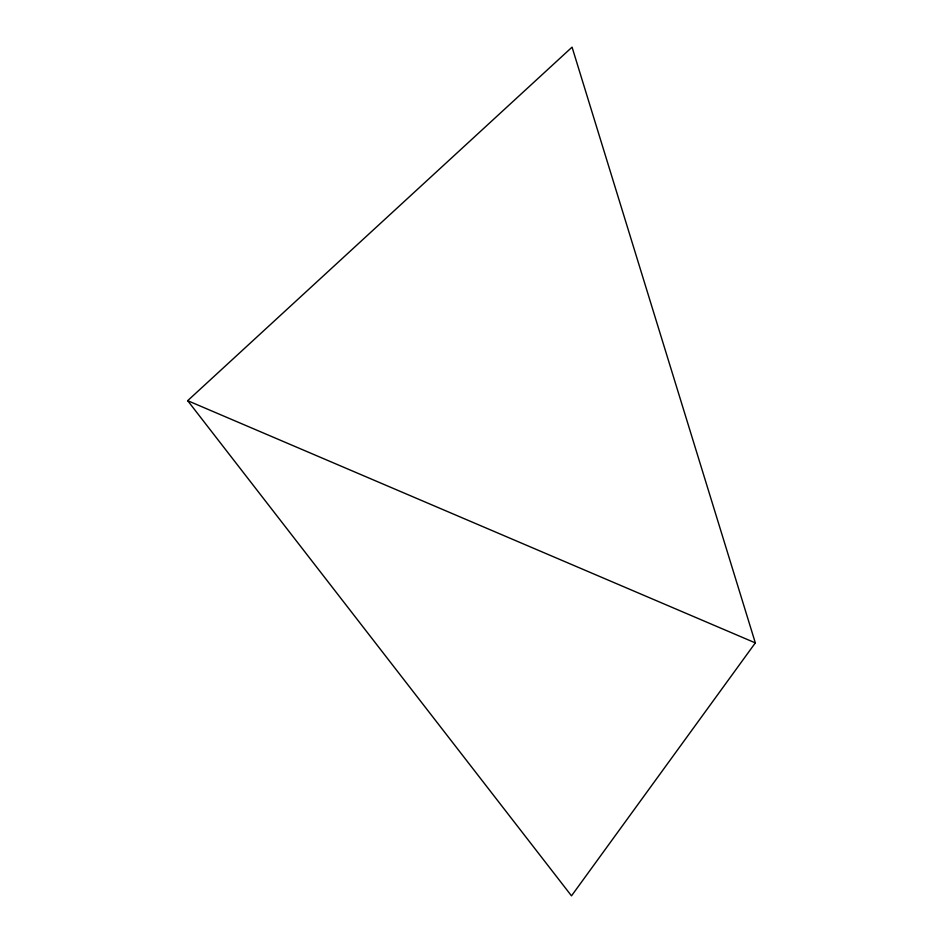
<?xml version="1.0" encoding="UTF-8"?>
<svg xmlns="http://www.w3.org/2000/svg" width="943" height="943" viewBox="0 0 943 943"><rect width="100%" height="100%" fill="white"/><g stroke="black" fill="none" stroke-linecap="round" stroke-linejoin="round"><path stroke-width="1.41" d="M755.331 642.89L571.493 895.85L187.669 400.681L572.059 47.15L755.331 642.89L187.669 400.681"/></g></svg>
